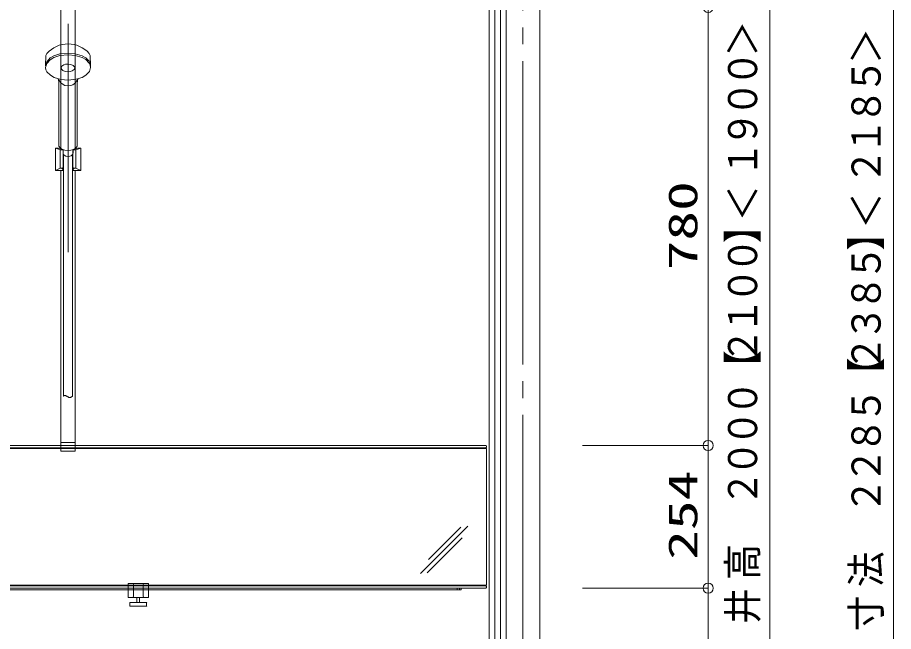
# Model space of a CAD drawing. Units: millimetres on the paper. Extents: x -305 to 305, y -152 to 152.
# Drawn here: x -219.1 to -167.1, y 46.1 to 82.5 of the extents above; entities that cross this region are included whole.
import ezdxf
from ezdxf.enums import TextEntityAlignment as Align

# ---------------------------------------------------------------- set-up
doc = ezdxf.new("R2010")
doc.units = ezdxf.units.MM
doc.linetypes.add('DASHED2', pattern=[3, 2, -1])
doc.linetypes.add('LONG_CHAIN', pattern=[21, 18, -1, 1, -1])
doc.layers.add('0-0_0', color=7, linetype='Continuous', lineweight=9)
doc.layers.add('0-1_VIEW0001', color=7, linetype='DASHED2', lineweight=9)
doc.styles.add('ＭＳ ゴシック', font='')
doc.styles.get('ＭＳ ゴシック').set_extended_font_data('MS Gothic')

# ---------------------------------------------------------------- blocks, each defined once
blk = doc.blocks.new('_ORIGIN')
at = {"layer": '0-0_0'}
blk.add_line((0, 0), (-1, 0), dxfattribs=at)
blk.add_circle((0, 0), 0.5, dxfattribs=at)

msp = doc.modelspace()

# ---------------------------------------------------------------- linework, layer by layer
at = {"layer": '0-1_VIEW0001', "linetype": 'Continuous'}
for p, q in [((-190.091, 100.925), (-190.091, 17.525)), ((-188.091, 100.925), (-188.091, 17.525)), ((-167.091, 24.691), (-167.091, 99.658)), ((-191.091, 23.725), (-191.091, 89.758)), ((-190.758, 23.725), (-190.758, 89.758)), ((-190.425, 25.058), (-190.425, 89.758)), ((-174.425, 24.191), (-174.425, 89.658)), ((-216.515, 74.71), (-216.515, 83.108)), ((-215.668, 74.71), (-215.668, 83.108)), ((-178.09, 82.508), (-178.09, 57.708)), ((-217.423, 79.683), (-217.41, 80.206)), ((-214.759, 79.683), (-214.773, 80.206)), ((-216.641, 78.626), (-216.641, 78.626)), ((-216.641, 78.347), (-216.641, 78.609)), ((-215.542, 78.626), (-215.541, 78.626)), ((-215.541, 78.347), (-215.541, 78.609)), ((-216.641, 78.347), (-216.641, 74.871)), ((-215.541, 74.867), (-215.541, 78.347)), ((-216.547, 74.663), (-216.841, 74.758)), ((-216.841, 74.758), (-216.664, 74.758)), ((-216.516, 74.71), (-216.664, 74.758)), ((-216.55, 74.664), (-216.55, 73.576)), ((-216.547, 74.663), (-216.45, 74.663)), ((-216.391, 74.668), (-216.391, 74.463)), ((-216.383, 74.615), (-216.383, 73.581)), ((-216.358, 74.362), (-216.358, 60.038)), ((-216.091, 74.537), (-216.091, 74.55)), ((-215.825, 60.038), (-215.825, 74.363)), ((-215.8, 74.615), (-215.8, 73.581)), ((-215.791, 74.668), (-215.791, 74.463)), ((-215.636, 74.663), (-215.733, 74.663)), ((-215.667, 74.71), (-215.519, 74.758)), ((-215.636, 74.663), (-215.341, 74.758)), ((-215.633, 74.664), (-215.633, 73.576)), ((-216.55, 73.576), (-216.841, 73.425)), ((-216.841, 73.425), (-216.358, 73.425)), ((-216.55, 73.576), (-216.45, 73.576)), ((-216.515, 56.775), (-216.515, 73.425)), ((-215.825, 73.425), (-215.341, 73.425)), ((-215.633, 73.576), (-215.733, 73.576)), ((-215.668, 56.775), (-215.668, 73.425)), ((-215.633, 73.576), (-215.341, 73.425)), ((-215.842, 60.025), (-215.825, 60.038)), ((-216.515, 57.291), (-215.668, 57.291)), ((-191.258, 56.925), (-247.591, 56.925)), ((-247.558, 57.108), (-191.291, 57.108)), ((-247.558, 56.975), (-191.291, 56.975)), ((-216.515, 56.775), (-215.668, 56.775)), ((-191.258, 57.008), (-191.258, 57.075)), ((-191.258, 56.925), (-191.258, 48.825)), ((-185.551, 57.108), (-178.09, 57.108)), ((-178.09, 56.508), (-178.09, 49.241)), ((-195.177, 49.516), (-192.363, 52.33)), ((-194.7, 50.347), (-192.778, 52.269)), ((-194.782, 49.557), (-192.702, 51.638)), ((-212.525, 48.925), (-212.525, 48.091)), ((-212.525, 48.925), (-212.525, 48.091)), ((-211.325, 48.925), (-211.325, 48.091)), ((-191.258, 48.825), (-247.591, 48.825)), ((-247.558, 48.775), (-191.291, 48.775)), ((-247.558, 48.641), (-191.291, 48.641)), ((-246.091, 48.541), (-192.758, 48.541)), ((-212.216, 48.158), (-212.216, 48.858)), ((-212.216, 48.158), (-212.216, 48.858)), ((-211.633, 48.158), (-211.633, 48.858)), ((-211.633, 48.158), (-211.633, 48.858)), ((-192.991, 48.641), (-192.991, 48.541)), ((-192.858, 48.541), (-192.858, 48.641)), ((-192.758, 48.641), (-192.758, 48.541)), ((-191.258, 48.741), (-191.258, 48.675)), ((-185.551, 48.641), (-178.091, 48.641)), ((-212.525, 48.091), (-211.325, 48.091)), ((-212.525, 48.091), (-211.325, 48.091)), ((-212.008, 47.8), (-212.008, 48.091)), ((-211.841, 47.8), (-211.841, 48.091)), ((-178.091, 24.191), (-178.091, 48.041)), ((-212.425, 47.6), (-212.425, 47.766)), ((-211.458, 47.8), (-212.391, 47.8)), ((-211.458, 47.566), (-212.391, 47.566)), ((-211.425, 47.6), (-211.425, 47.766))]:
    msp.add_line(p, q, dxfattribs=at)
at = {"layer": '0-1_VIEW0001', "linetype": 'LONG_CHAIN'}
for p, q in [((-189.091, 100.925), (-189.091, 10.517)), ((-216.091, 68.579), (-216.091, 82.131))]:
    msp.add_line(p, q, dxfattribs=at)
at = {"layer": '0-1_VIEW0001'}
for p, q in [((-191.258, 57.008), (-191.258, 57.075)), ((-212.525, 48.925), (-211.325, 48.925)), ((-191.258, 48.741), (-191.258, 48.675))]:
    msp.add_line(p, q, dxfattribs=at)
at = {"layer": '0-1_VIEW0001', "linetype": 'Continuous'}
for points in [[(-217.42, 79.602), (-217.424, 79.659), (-217.358, 79.888), (-217.147, 80.11), (-216.931, 80.232), (-216.582, 80.346), (-216.091, 80.398), (-215.669, 80.36), (-215.263, 80.238), (-215.041, 80.113), (-214.841, 79.914), (-214.781, 79.793), (-214.759, 79.659), (-214.763, 79.602)], [(-216.649, 78.857), (-216.643, 78.789), (-216.641, 78.698), (-216.641, 78.609)], [(-215.564, 78.788), (-215.655, 78.638), (-215.807, 78.522), (-215.928, 78.476), (-216.091, 78.455), (-216.275, 78.482), (-216.45, 78.567), (-216.542, 78.653), (-216.619, 78.788)], [(-215.534, 78.857), (-215.539, 78.79), (-215.542, 78.698), (-215.541, 78.609)], [(-216.429, 73.425), (-216.841, 73.425), (-216.841, 74.758), (-216.664, 74.758)], [(-215.541, 74.867), (-215.635, 74.754), (-215.794, 74.667), (-215.92, 74.632), (-216.091, 74.616), (-216.284, 74.637), (-216.467, 74.702), (-216.563, 74.768), (-216.641, 74.871)], [(-216.445, 74.682), (-216.53, 74.702), (-216.516, 74.71)], [(-215.792, 74.463), (-215.791, 74.452), (-215.818, 74.372), (-215.902, 74.302), (-215.981, 74.273), (-216.091, 74.259), (-216.216, 74.276), (-216.324, 74.33), (-216.37, 74.381), (-216.391, 74.452), (-216.391, 74.463)], [(-215.519, 74.758), (-215.341, 74.758), (-215.341, 73.425), (-215.754, 73.425)], [(-215.667, 74.71), (-215.653, 74.702), (-215.743, 74.682)], [(-216.358, 73.474), (-216.441, 73.505), (-216.426, 73.519)], [(-215.756, 73.518), (-215.741, 73.505), (-215.825, 73.474)], [(-216.357, 60.038), (-216.351, 60.043), (-216.345, 60.049), (-216.339, 60.054), (-216.332, 60.058), (-216.325, 60.063), (-216.319, 60.067), (-216.312, 60.07), (-216.304, 60.073), (-216.297, 60.075), (-216.289, 60.076), (-216.277, 60.077), (-216.264, 60.075), (-216.251, 60.072), (-216.237, 60.068), (-216.223, 60.063), (-216.209, 60.057), (-216.194, 60.05), (-216.179, 60.042), (-216.165, 60.034), (-216.15, 60.025), (-216.134, 60.015), (-216.118, 60.006), (-216.102, 59.996), (-216.087, 59.987), (-216.071, 59.979), (-216.056, 59.972), (-216.041, 59.965), (-216.026, 59.96), (-216.012, 59.957), (-215.997, 59.955), (-215.98, 59.955), (-215.962, 59.958), (-215.945, 59.963), (-215.928, 59.97), (-215.91, 59.979), (-215.893, 59.989), (-215.876, 60), (-215.859, 60.012), (-215.842, 60.025)], [(-212.525, 48.925), (-211.325, 48.925), (-211.325, 48.091)]]:
    msp.add_lwpolyline(points, dxfattribs=at)
for points in [[(-216.091, 78.788), (-216.513, 78.827), (-216.92, 78.952), (-217.142, 79.079), (-217.342, 79.283), (-217.402, 79.406), (-217.424, 79.544), (-217.358, 79.778), (-217.147, 80.005), (-216.931, 80.131), (-216.582, 80.247), (-216.091, 80.3), (-215.669, 80.261), (-215.263, 80.136), (-215.041, 80.009), (-214.841, 79.805), (-214.781, 79.682), (-214.759, 79.544), (-214.824, 79.31), (-215.035, 79.083), (-215.251, 78.957), (-215.601, 78.841)], [(-216.091, 79.288), (-216.257, 79.309), (-216.402, 79.373), (-216.463, 79.433), (-216.491, 79.518), (-216.456, 79.613), (-216.344, 79.696), (-216.239, 79.731), (-216.091, 79.747), (-215.926, 79.727), (-215.781, 79.662), (-215.72, 79.602), (-215.691, 79.518), (-215.727, 79.423), (-215.839, 79.34), (-215.944, 79.304)]]:
    msp.add_lwpolyline(points, close=True, dxfattribs=at)
for centre, radius, start, end in [((-216.091, 79.275), 1.667, 41.2993, 138.7007), ((-217.143, 80.199), 0.267, 138.7007, 178.5), ((-216.732, 80.205), 0.0167, 305, 312.6913), ((-215.04, 80.199), 0.267, 1.5, 41.2993), ((-217.639, 78.589), 1, 3.8129, 16.0401), ((-214.544, 78.589), 1, 163.9599, 176.1871), ((-216.45, 74.597), 0.0667, 8.1188, 90), ((-216.45, 74.615), 0.0667, 0, 86.281), ((-215.733, 74.615), 0.0667, 96.2224, 180), ((-215.733, 74.597), 0.0667, 90, 171.8812), ((-216.45, 73.643), 0.0667, 270, 0), ((-216.45, 73.581), 0.0667, 289.0986, 0), ((-215.733, 73.643), 0.0667, 180, 270), ((-215.733, 73.581), 0.0667, 180, 250.9014), ((-191.291, 57.075), 0.0333, 0, 90), ((-191.291, 57.008), 0.0333, 270, 0), ((-212.283, 48.858), 0.0667, 0, 90), ((-211.566, 48.858), 0.0667, 90, 180), ((-191.291, 48.741), 0.0333, 0, 90), ((-191.291, 48.675), 0.0333, 270, 0), ((-212.283, 48.158), 0.0667, 270, 0), ((-212.283, 48.158), 0.0667, 270, 0), ((-211.566, 48.158), 0.0667, 180, 270), ((-211.566, 48.158), 0.0667, 180, 270), ((-212.391, 47.766), 0.0333, 90, 180), ((-212.391, 47.6), 0.0333, 180, 270), ((-211.458, 47.766), 0.0333, 0, 90), ((-211.458, 47.6), 0.0333, 270, 0)]:
    msp.add_arc(centre, radius, start, end, dxfattribs=at)

# ---------------------------------------------------------------- block references
at = {"layer": '0-1_VIEW0001', "xscale": 0.6, "yscale": 0.6}
for p, rotation in [((-178.09, 83.108), 90), ((-178.09, 57.108), 270), ((-178.09, 57.108), 90), ((-178.091, 48.641), 90), ((-178.09, 48.641), 270)]:
    msp.add_blockref('_ORIGIN', p, dxfattribs=dict(at, rotation=rotation))

# ---------------------------------------------------------------- texts
at = {"layer": '0-1_VIEW0001', "style": 'ＭＳ ゴシック'}
for s, width, p in [('＞', 0.9, (-174.664, 80.195)), ('＞', 0.9, (-167.331, 79.76)), ('０', 0.9, (-174.664, 78.406)), ('５', 0.9, (-167.331, 77.971)), ('０', 0.9, (-174.664, 76.617)), ('８', 0.9, (-167.331, 76.181)), ('９', 0.9, (-174.664, 74.828)), ('１', 0.9, (-167.331, 74.392)), ('１', 0.9, (-174.664, 73.038)), ('２', 0.9, (-167.331, 72.603)), ('780', 1.5, (-178.215, 67.499)), ('＜', 0.9, (-174.664, 70.421)), ('＜', 0.9, (-167.331, 69.986)), ('】', 0.9, (-174.664, 69.113)), ('】', 0.9, (-167.331, 68.677)), ('０', 0.9, (-174.664, 67.323)), ('５', 0.9, (-167.331, 66.888)), ('０', 0.9, (-174.664, 65.534)), ('８', 0.9, (-167.331, 65.099)), ('１', 0.9, (-174.664, 63.745)), ('３', 0.9, (-167.331, 63.31)), ('２', 0.9, (-174.664, 61.956)), ('２', 0.9, (-167.331, 61.52)), ('【', 0.9, (-174.664, 60.647)), ('【', 0.9, (-167.331, 60.212)), ('０', 0.9, (-174.664, 58.858)), ('５', 0.9, (-167.331, 58.423)), ('０', 0.9, (-174.664, 57.069)), ('８', 0.9, (-167.331, 56.633)), ('０', 0.9, (-174.664, 55.28)), ('２', 0.9, (-167.331, 54.844)), ('254', 1.5, (-178.215, 50.322)), ('２', 0.9, (-174.664, 53.49)), ('２', 0.9, (-167.331, 53.055)), ('高', 0.9, (-174.664, 49.134)), ('法', 0.9, (-167.331, 48.699)), ('井', 0.9, (-174.664, 46.517)), ('寸', 0.9, (-167.331, 46.082))]:
    msp.add_text(s, height=1.73, rotation=90, dxfattribs=dict(at, width=width)).set_placement(p, align=Align.BOTTOM_LEFT)

doc.saveas('drawing.dxf')
